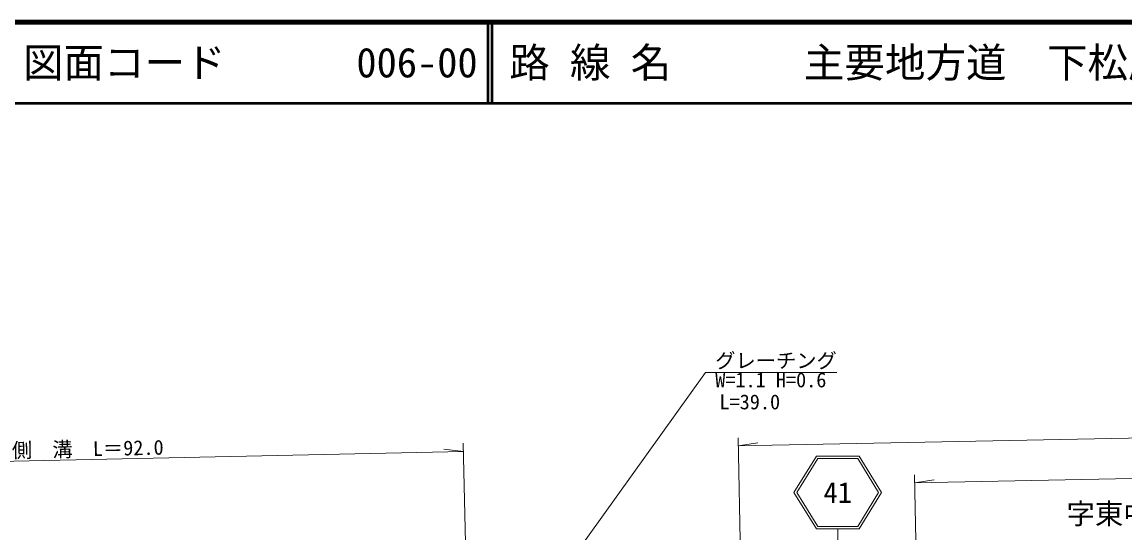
# Model space of a CAD drawing. Units: millimetres, scale not verified. Extents: x 40000 to 680000, y 20000 to 380000.
# Drawn here: x 120267 to 256354, y 316927 to 380000 of the extents above; entities that cross this region are included whole.
import ezdxf
from ezdxf.enums import TextEntityAlignment as Align

# ---------------------------------------------------------------- set-up
doc = ezdxf.new("R2010")
doc.units = ezdxf.units.MM
doc.header["$LTSCALE"] = 1000
for name, color, linetype, lineweight in [('M-BMK-HTXT', 7, 'Continuous', 13), ('M-STR-HTXT', 7, 'Continuous', 13), ('M-STR-STRC', 7, 'Continuous', 13), ('M-TTL', 2, 'Continuous', 140), ('M-TTL-LINE', 7, 'Continuous', 50)]:
    doc.layers.add(name, color=color, linetype=linetype, lineweight=lineweight)
doc.layers.add('M-TTL-TXT', color=7, linetype='Continuous')
doc.styles.add('ＭＳ ゴシック', font='')
doc.styles.get('ＭＳ ゴシック').set_extended_font_data('MS Gothic')

msp = doc.modelspace()

# ---------------------------------------------------------------- linework, layer by layer
at = {"layer": 'M-STR-HTXT'}
for p, q in [((172321, 291723), (204589, 336740)), ((204589, 336740), (220798, 336740)), ((175272, 301990), (174717, 327993)), ((209231, 297643), (208612, 328679)), ((208632, 327680), (211056, 328070)), ((82058, 325012), (174738, 326993)), ((174738, 326993), (172300, 327283)), ((231000, 293062), (230381, 324112)), ((230401, 323113), (232825, 323503))]:
    msp.add_line(p, q, dxfattribs=at)
for points in [[(208632, 327680), (281929, 329141), (381745, 331406), (473788, 334375)], [(230401, 323113), (282035, 324142), (381882, 326408), (471951, 329313)]]:
    msp.add_lwpolyline(points, dxfattribs=at)
at = {"layer": 'M-STR-STRC'}
for p, q in [((218277, 326421), (215514, 321921)), ((218445, 326121), (215866, 321921)), ((218277, 326421), (223550, 326421)), ((218445, 326121), (223382, 326121)), ((225961, 321921), (223382, 326121)), ((226314, 321921), (223550, 326421)), ((215514, 321921), (218277, 317421)), ((215866, 321921), (218445, 317721)), ((223382, 317721), (225961, 321921)), ((223550, 317421), (226314, 321921)), ((218277, 317421), (223550, 317421)), ((218445, 317721), (223382, 317721)), ((220914, 317421), (220914, 315421))]:
    msp.add_line(p, q, dxfattribs=at)
at = {"layer": 'M-TTL'}
msp.add_line((680000, 380000), (40000, 380000), dxfattribs=at)
at = {"layer": 'M-TTL-LINE'}
for p, q in [((177750, 380000), (177750, 370000)), ((178250, 380000), (178250, 370000)), ((40000, 370000), (680000, 370000))]:
    msp.add_line(p, q, dxfattribs=at)

# ---------------------------------------------------------------- texts
at = {"layer": 'M-BMK-HTXT', "style": 'ＭＳ ゴシック'}
msp.add_text('字東中', height=2566, dxfattribs=at).set_placement((249150, 317247), align=Align.BOTTOM_LEFT)
at = {"layer": 'M-STR-HTXT', "style": 'ＭＳ ゴシック'}
msp.add_text('グレーチング', height=1833, dxfattribs=at).set_placement((205798, 336740), align=Align.BOTTOM_LEFT)
for s, p in [('W=1.1 H=0.6', (205798, 336740)), ('L=39.0', (206324, 334022))]:
    msp.add_text(s, height=1833, dxfattribs=at).set_placement(p, align=Align.TOP_LEFT)
msp.add_text('側\u3000溝\u3000L＝92.0', height=1833, rotation=1.225, dxfattribs=at).set_placement((128401, 325847), align=Align.BOTTOM_CENTER)
at = {"layer": 'M-STR-STRC', "style": 'ＭＳ ゴシック'}
msp.add_text('41', height=2566, dxfattribs=at).set_placement((220914, 321921), align=Align.MIDDLE_CENTER)
at = {"layer": 'M-TTL-TXT', "style": 'ＭＳ ゴシック'}
for s, p in [('図面コード', (120380, 375000)), ('路 線 名', (180380, 375000)), ('主要地方道\u3000下松鹿野線', (216734, 375000)), ('006-00', (161521, 375000))]:
    msp.add_text(s, height=3666, dxfattribs=at).set_placement(p, align=Align.MIDDLE_LEFT)

doc.saveas('drawing.dxf')
